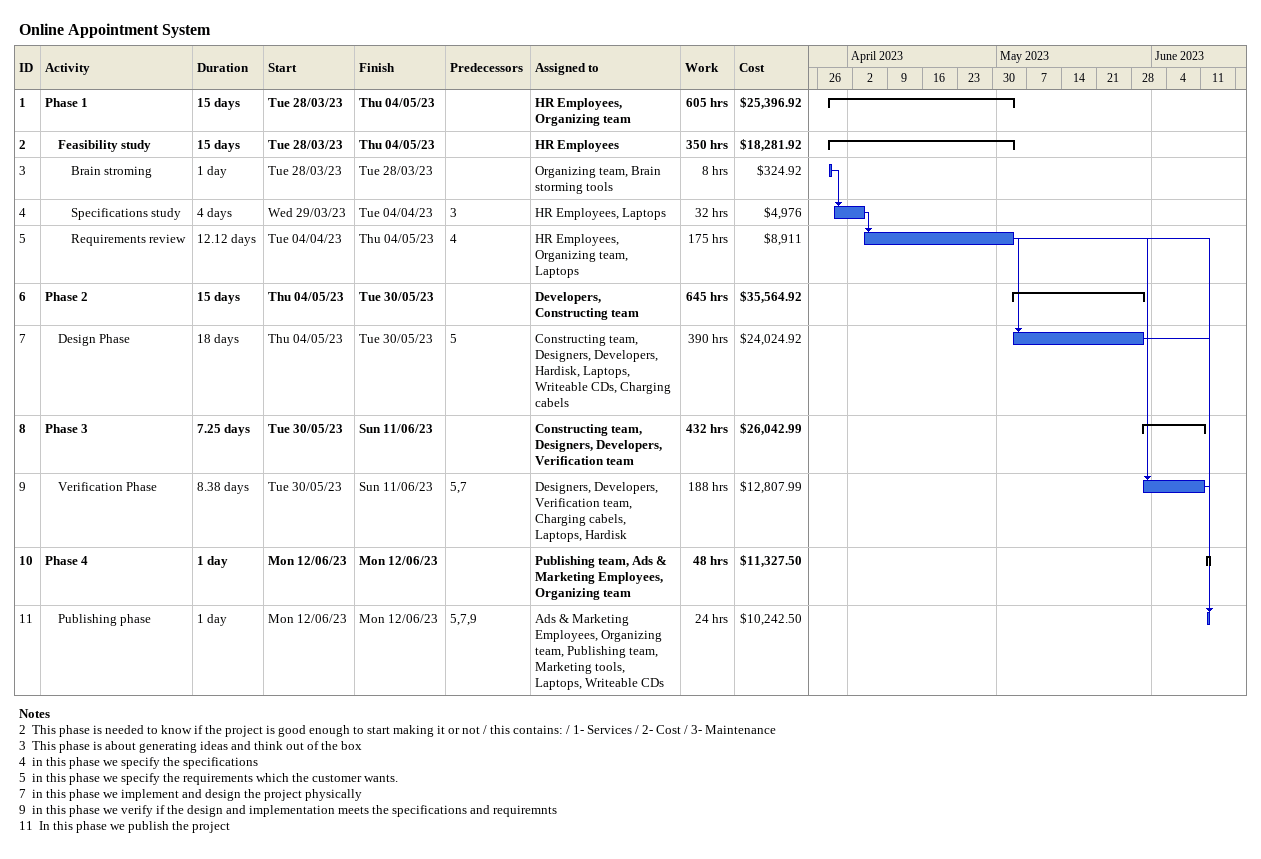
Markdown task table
Online Appointment System

| ID | Level | Task | Duration | Start | Finish | Predecessors | Resources | Work (h) | Cost ($) |
|---|---|---|---|---|---|---|---|---|---|
| 1 | 1 | **Phase 1** | 15d | 2023-03-28 | 2023-05-04 |  | HR Employees, Organizing team | 605 | 25396.92 |
| 2 | 2 | **Feasibility study** | 15d | 2023-03-28 | 2023-05-04 |  | HR Employees | 350 | 18281.92 |
| 3 | 3 | Brain stroming | 1d | 2023-03-28 | 2023-03-28 |  | Organizing team, Brain storming tools | 8 | 324.92 |
| 4 | 3 | Specifications study | 4d | 2023-03-29 | 2023-04-04 | 3 | HR Employees, Laptops | 32 | 4976 |
| 5 | 3 | Requirements review | 12.12d | 2023-04-04 | 2023-05-04 | 4 | HR Employees, Organizing team, Laptops | 175 | 8911 |
| 6 | 1 | **Phase 2** | 15d | 2023-05-04 | 2023-05-30 |  | Developers, Constructing team | 645 | 35564.92 |
| 7 | 2 | Design Phase | 18d | 2023-05-04 | 2023-05-30 | 5 | Constructing team, Designers, Developers, Hardisk, Laptops, Writeable CDs, Charging cabels | 390 | 24024.92 |
| 8 | 1 | **Phase 3** | 7.25d | 2023-05-30 | 2023-06-11 |  | Constructing team, Designers, Developers, Verification team | 432 | 26042.99 |
| 9 | 2 | Verification Phase | 8.38d | 2023-05-30 | 2023-06-11 | 5, 7 | Designers, Developers, Verification team, Charging cabels, Laptops, Hardisk | 188 | 12807.99 |
| 10 | 1 | **Phase 4** | 1d | 2023-06-12 | 2023-06-12 |  | Publishing team, Ads & Marketing Employees, Organizing team | 48 | 11327.50 |
| 11 | 2 | Publishing phase | 1d | 2023-06-12 | 2023-06-12 | 5, 7, 9 | Ads & Marketing Employees, Organizing team, Publishing team, Marketing tools, Laptops, Writeable CDs | 24 | 10242.50 |

Notes
- 2: This phase is needed to know if the project is good enough to start making it or not / this contains: / 1- Services / 2- Cost / 3- Maintenance
- 3: This phase is about generating ideas and think out of the box
- 4: in this phase we specify the specifications
- 5: in this phase we specify the requirements which the customer wants.
- 7: in this phase we implement and design the project physically
- 9: in this phase we verify if the design and implementation meets the specifications and requiremnts
- 11: In this phase we publish the project
